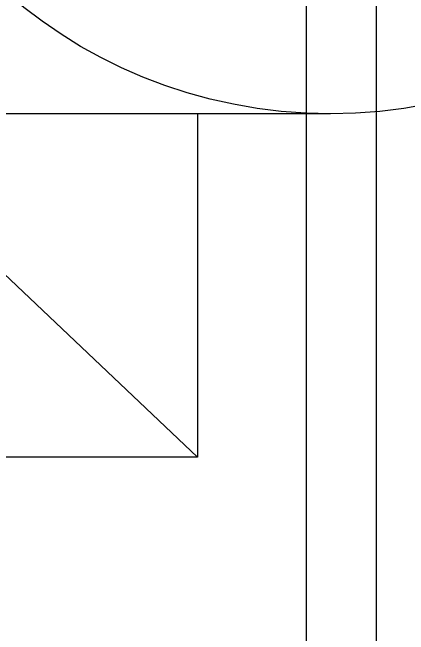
# Model space of a CAD drawing. Header units: metres. Extents: x 0 to 63075, y 0 to 44550.
# Drawn here: x 14665.2 to 14803, y 24771.8 to 24988.3 of the extents above; entities that cross this region are included whole.
import ezdxf

# ---------------------------------------------------------------- set-up
doc = ezdxf.new("R2010")
doc.units = ezdxf.units.M
doc.header["$LTSCALE"] = 75
doc.layers.add('SDM', color=7, linetype='Continuous')
doc.layers.add('SL1', color=8, linetype='Continuous')

# ---------------------------------------------------------------- blocks, each defined once
blk = doc.blocks.new('A$C29c634ac')
at = {"layer": 'SL1'}
for p, q in [((6507.86, 2784.47), (6507.86, 2084.47)), ((6507.86, 2784.45), (6507.86, 2084.45)), ((6532.16, 2784.47), (6532.16, 2084.47)), ((6532.16, 2784.45), (6532.16, 2084.45)), ((5890.01, 2715.22), (6470.01, 2165.22)), ((6516.34, 2284.66), (6236.39, 2284.66)), ((6470.01, 2284.66), (6470.01, 2165.22)), ((6470.01, 2165.22), (5890.01, 2165.22))]:
    blk.add_line(p, q, dxfattribs=at)
blk.add_ellipse((6516.34, 2446.59), major_axis=(167.64, 0), ratio=0.965926, dxfattribs=at)

msp = doc.modelspace()

# ---------------------------------------------------------------- block references
at = {"layer": 'SDM'}
msp.add_blockref('A$C29c634ac', (8259.51, 22668.36), dxfattribs=at)

doc.saveas('drawing.dxf')
